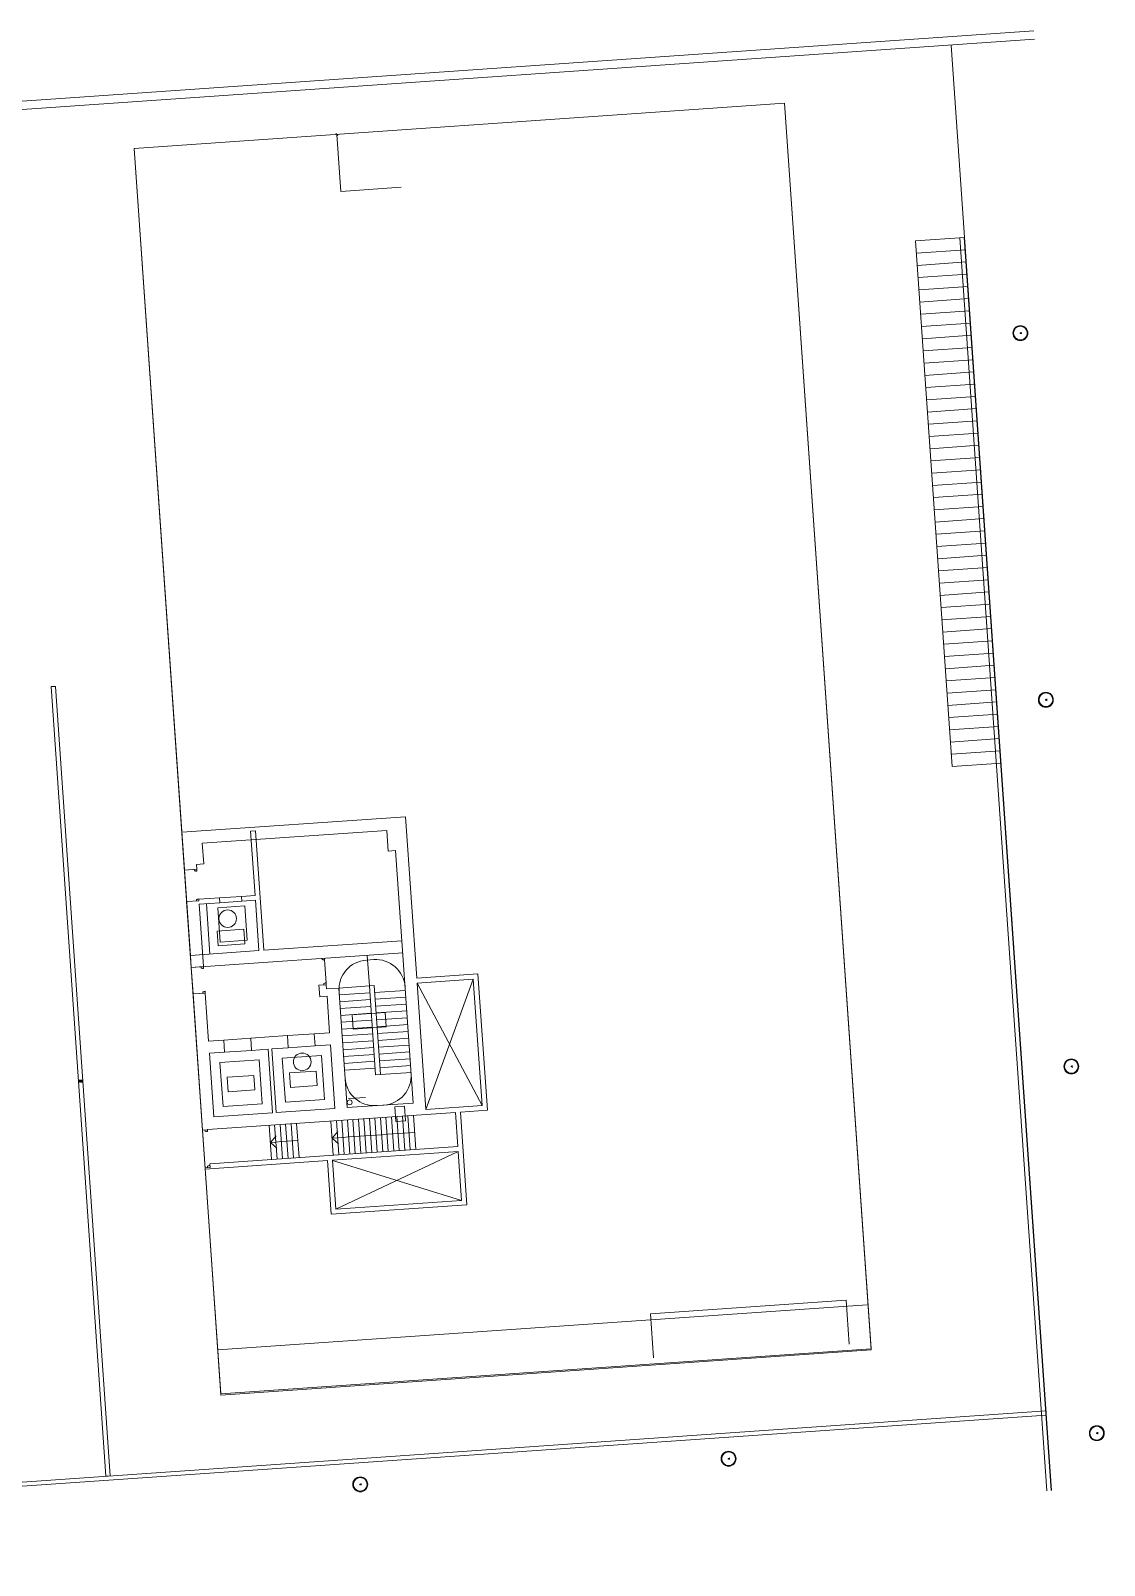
# Model space of a CAD drawing. Extents: x 834002 to 834531, y 817750 to 818262.
# Drawn here: x 834456 to 834499.8, y 818071.4 to 818134 of the extents above; entities that cross this region are included whole.
import ezdxf

# ---------------------------------------------------------------- set-up
doc = ezdxf.new("R2010")
doc.units = 0
doc.header["$LTSCALE"] = 1000
doc.layers.add('000-M+', color=1, linetype='Continuous', lineweight=5)

msp = doc.modelspace()

# ---------------------------------------------------------------- linework, layer by layer
at = {"layer": '000-M+'}
for p, q in [((834496.931, 818134.002), (834449.891, 818130.733)), ((834450.012, 818130.39), (834496.955, 818133.653)), ((834493.56, 818133.417), (834497.653, 818074.425)), ((834460.224, 818129.195), (834486.76, 818131.039)), ((834490.296, 818080.162), (834486.76, 818131.039)), ((834486.76, 818131.039), (834490.292, 818080.212)), ((834468.484, 818129.765), (834468.442, 818129.802)), ((834468.484, 818129.765), (834468.527, 818129.728)), ((834468.484, 818129.765), (834468.646, 818127.439)), ((834460.224, 818129.195), (834462.513, 818096.265)), ((834463.756, 818078.368), (834460.224, 818129.195)), ((834468.646, 818127.439), (834471.114, 818127.611)), ((834492.108, 818125.422), (834494.103, 818125.56)), ((834494.086, 818125.559), (834493.911, 818125.547)), ((834493.911, 818125.547), (834497.465, 818074.412)), ((834497.64, 818074.424), (834494.086, 818125.559)), ((834492.108, 818125.422), (834493.598, 818103.973)), ((834492.142, 818124.923), (834494.138, 818125.062)), ((834492.177, 818124.424), (834494.172, 818124.563)), ((834492.212, 818123.925), (834494.207, 818124.064)), ((834492.246, 818123.427), (834494.242, 818123.565)), ((834492.281, 818122.928), (834494.276, 818123.066)), ((834492.316, 818122.429), (834494.311, 818122.568)), ((834492.35, 818121.93), (834494.346, 818122.069)), ((834492.385, 818121.431), (834494.38, 818121.57)), ((834496.422, 818121.624), (834496.417, 818121.7)), ((834492.42, 818120.933), (834494.415, 818121.071)), ((834492.454, 818120.434), (834494.45, 818120.572)), ((834492.489, 818119.935), (834494.484, 818120.074)), ((834492.524, 818119.436), (834494.519, 818119.575)), ((834492.558, 818118.937), (834494.554, 818119.076)), ((834492.593, 818118.439), (834494.588, 818118.577)), ((834492.628, 818117.94), (834494.623, 818118.078)), ((834492.662, 818117.441), (834494.658, 818117.58)), ((834492.697, 818116.942), (834494.692, 818117.081)), ((834492.732, 818116.443), (834494.727, 818116.582)), ((834492.766, 818115.945), (834494.762, 818116.083)), ((834492.801, 818115.446), (834494.796, 818115.584)), ((834492.836, 818114.947), (834494.831, 818115.086)), ((834492.87, 818114.448), (834494.866, 818114.587)), ((834492.905, 818113.949), (834494.9, 818114.088)), ((834492.94, 818113.451), (834494.935, 818113.589)), ((834492.974, 818112.952), (834494.97, 818113.09)), ((834493.009, 818112.453), (834495.004, 818112.592)), ((834493.044, 818111.954), (834495.039, 818112.093)), ((834493.078, 818111.455), (834495.074, 818111.594)), ((834493.113, 818110.957), (834495.108, 818111.095)), ((834493.148, 818110.458), (834495.143, 818110.596)), ((834493.182, 818109.959), (834495.178, 818110.098)), ((834493.217, 818109.46), (834495.212, 818109.599)), ((834493.252, 818108.961), (834495.247, 818109.1)), ((834493.286, 818108.463), (834495.282, 818108.601)), ((834493.321, 818107.964), (834495.316, 818108.103)), ((834493.356, 818107.465), (834495.351, 818107.604)), ((834457.001, 818107.244), (834456.826, 818107.232)), ((834456.826, 818107.232), (834459.065, 818075.011)), ((834459.24, 818075.023), (834457.001, 818107.244)), ((834493.39, 818106.966), (834495.386, 818107.105)), ((834497.462, 818106.66), (834497.457, 818106.736)), ((834493.425, 818106.467), (834495.42, 818106.606)), ((834493.46, 818105.969), (834495.455, 818106.107)), ((834493.494, 818105.47), (834495.49, 818105.609)), ((834493.529, 818104.971), (834495.524, 818105.11)), ((834495.559, 818104.611), (834493.564, 818104.472)), ((834495.594, 818104.112), (834493.598, 818103.973)), ((834471.291, 818101.922), (834462.163, 818101.288)), ((834471.749, 818095.335), (834471.291, 818101.922)), ((834462.163, 818101.288), (834462.271, 818099.744)), ((834462.996, 818100.844), (834470.528, 818101.368)), ((834465.167, 818101.346), (834464.967, 818101.332)), ((834464.967, 818101.332), (834465.149, 818098.713)), ((834465.505, 818096.473), (834465.167, 818101.346)), ((834470.528, 818101.368), (834470.587, 818100.52)), ((834463.055, 818099.996), (834462.996, 818100.844)), ((834470.587, 818100.52), (834470.886, 818100.541)), ((834470.886, 818100.541), (834471.602, 818090.24)), ((834462.756, 818099.975), (834463.055, 818099.996)), ((834462.769, 818099.779), (834462.756, 818099.975)), ((834462.271, 818099.744), (834462.769, 818099.779)), ((834462.67, 818099.772), (834462.674, 818099.712)), ((834462.674, 818099.712), (834462.727, 818099.716)), ((834462.727, 818099.716), (834462.728, 818099.701)), ((834462.728, 818099.701), (834462.775, 818099.704)), ((834462.775, 818099.704), (834462.769, 818099.779)), ((834462.808, 818098.551), (834462.755, 818098.547)), ((834462.755, 818098.547), (834462.759, 818098.487)), ((834462.854, 818098.569), (834462.807, 818098.566)), ((834462.807, 818098.566), (834462.808, 818098.551)), ((834462.855, 818098.554), (834462.854, 818098.569)), ((834463.703, 818098.613), (834462.855, 818098.554)), ((834462.855, 818098.554), (834462.859, 818098.494)), ((834463.703, 818098.613), (834464.6, 818098.675)), ((834463.716, 818098.413), (834463.703, 818098.613)), ((834465.149, 818098.713), (834464.6, 818098.675)), ((834464.6, 818098.675), (834464.614, 818098.476)), ((834462.859, 818098.494), (834462.36, 818098.459)), ((834462.36, 818098.459), (834462.546, 818095.776)), ((834462.868, 818098.354), (834463.716, 818098.413)), ((834463.045, 818095.811), (834462.868, 818098.354)), ((834463.311, 818096.32), (834463.168, 818098.375)), ((834463.631, 818098.207), (834464.728, 818098.283)), ((834463.728, 818096.81), (834463.631, 818098.207)), ((834463.716, 818098.413), (834464.614, 818098.476)), ((834463.716, 818098.413), (834464.614, 818098.476)), ((834464.614, 818098.476), (834465.163, 818098.514)), ((834464.825, 818096.886), (834464.728, 818098.283)), ((834465.163, 818098.514), (834465.306, 818096.459)), ((834464.825, 818096.886), (834463.728, 818096.81)), ((834471.142, 818096.864), (834465.505, 818096.473)), ((834465.306, 818096.459), (834462.513, 818096.265)), ((834462.513, 818096.265), (834462.547, 818095.766)), ((834462.547, 818095.766), (834471.176, 818096.366)), ((834467.888, 818096.087), (834467.884, 818096.137)), ((834467.941, 818096.091), (834467.888, 818096.087)), ((834467.942, 818096.076), (834467.941, 818096.091)), ((834467.989, 818096.079), (834467.942, 818096.076)), ((834467.984, 818096.144), (834467.989, 818096.079)), ((834467.989, 818096.079), (834468.054, 818095.143)), ((834469.693, 818096.072), (834469.992, 818096.093)), ((834469.817, 818095.018), (834469.73, 818096.265)), ((834462.546, 818095.776), (834463.045, 818095.811)), ((834462.547, 818095.766), (834462.622, 818094.69)), ((834462.95, 818095.744), (834462.946, 818095.794)), ((834463.003, 818095.747), (834462.95, 818095.744)), ((834463.004, 818095.732), (834463.003, 818095.747)), ((834463.05, 818095.736), (834463.004, 818095.732)), ((834463.046, 818095.801), (834463.05, 818095.736)), ((834474.243, 818095.508), (834471.749, 818095.335)), ((834474.63, 818089.95), (834474.243, 818095.508)), ((834463.017, 818094.778), (834463.07, 818094.782)), ((834463.069, 818094.797), (834463.116, 818094.8)), ((834463.07, 818094.782), (834463.069, 818094.797)), ((834463.116, 818094.8), (834463.121, 818094.725)), ((834468.059, 818095.068), (834467.76, 818095.048)), ((834467.76, 818095.048), (834467.792, 818094.577)), ((834467.955, 818095.121), (834468.008, 818095.125)), ((834467.959, 818095.061), (834467.955, 818095.121)), ((834468.007, 818095.14), (834468.054, 818095.143)), ((834468.008, 818095.125), (834468.007, 818095.14)), ((834468.054, 818095.143), (834468.059, 818095.068)), ((834468.071, 818094.897), (834468.059, 818095.068)), ((834468.57, 818094.931), (834468.071, 818094.897)), ((834468.57, 818094.931), (834469.817, 818095.018)), ((834468.909, 818090.053), (834468.57, 818094.931)), ((834470.016, 818095.032), (834469.817, 818095.018)), ((834469.817, 818095.018), (834470.069, 818091.387)), ((834470.268, 818091.401), (834470.016, 818095.032)), ((834471.282, 818094.839), (834470.035, 818094.753)), ((834471.763, 818095.135), (834474.058, 818095.295)), ((834472.122, 818089.976), (834471.763, 818095.135)), ((834471.763, 818095.135), (834474.416, 818090.135)), ((834472.122, 818089.976), (834474.058, 818095.295)), ((834474.058, 818095.295), (834474.416, 818090.135)), ((834463.121, 818094.725), (834462.622, 818094.69)), ((834462.622, 818094.69), (834463.008, 818089.136)), ((834463.021, 818094.718), (834463.017, 818094.778)), ((834463.257, 818092.768), (834463.121, 818094.725)), ((834467.792, 818094.577), (834468.092, 818094.597)), ((834468.092, 818094.597), (834468.195, 818093.111)), ((834468.589, 818094.652), (834469.836, 818094.739)), ((834468.608, 818094.373), (834469.855, 818094.459)), ((834468.628, 818094.093), (834469.875, 818094.18)), ((834471.302, 818094.56), (834470.055, 818094.473)), ((834471.321, 818094.281), (834470.074, 818094.194)), ((834468.647, 818093.814), (834469.894, 818093.901)), ((834468.667, 818093.535), (834469.914, 818093.621)), ((834471.341, 818094.001), (834470.094, 818093.915)), ((834471.36, 818093.722), (834470.113, 818093.635)), ((834466.469, 818092.991), (834464.972, 818092.887)), ((834467.566, 818093.067), (834466.469, 818092.991)), ((834466.504, 818092.492), (834466.469, 818092.991)), ((834468.195, 818093.111), (834467.566, 818093.067)), ((834467.566, 818093.067), (834467.601, 818092.569)), ((834468.686, 818093.255), (834469.933, 818093.342)), ((834468.705, 818092.976), (834469.952, 818093.063)), ((834471.38, 818093.443), (834470.133, 818093.356)), ((834471.399, 818093.163), (834470.152, 818093.077)), ((834463.875, 818092.811), (834463.257, 818092.768)), ((834463.291, 818092.269), (834463.91, 818092.312)), ((834464.972, 818092.887), (834463.875, 818092.811)), ((834463.91, 818092.312), (834463.875, 818092.811)), ((834465.007, 818092.388), (834463.91, 818092.312)), ((834464.972, 818092.887), (834465.007, 818092.388)), ((834465.007, 818092.388), (834465.686, 818092.435)), ((834465.686, 818092.435), (834465.866, 818089.842)), ((834465.835, 818092.446), (834466.504, 818092.492)), ((834466.016, 818089.852), (834465.835, 818092.446)), ((834467.601, 818092.569), (834466.504, 818092.492)), ((834467.601, 818092.569), (834468.23, 818092.612)), ((834468.23, 818092.612), (834468.41, 818090.019)), ((834468.725, 818092.697), (834469.972, 818092.783)), ((834468.744, 818092.417), (834469.991, 818092.504)), ((834471.418, 818092.884), (834470.171, 818092.797)), ((834471.438, 818092.605), (834470.191, 818092.518)), ((834471.457, 818092.325), (834470.21, 818092.239)), ((834463.472, 818089.675), (834463.291, 818092.269)), ((834465.314, 818092.009), (834463.718, 818091.898)), ((834463.718, 818091.898), (834463.843, 818090.102)), ((834465.439, 818090.213), (834465.314, 818092.009)), ((834467.858, 818092.185), (834466.262, 818092.075)), ((834466.262, 818092.075), (834466.387, 818090.279)), ((834467.983, 818090.39), (834467.858, 818092.185)), ((834468.764, 818092.138), (834470.011, 818092.225)), ((834468.783, 818091.859), (834470.03, 818091.945)), ((834468.802, 818091.579), (834470.049, 818091.666)), ((834471.477, 818092.046), (834470.23, 818091.959)), ((834471.496, 818091.767), (834470.249, 818091.68)), ((834498.502, 818091.696), (834498.497, 818091.772)), ((834458.017, 818091.171), (834457.957, 818091.167)), ((834457.957, 818091.167), (834457.964, 818091.078)), ((834457.964, 818091.078), (834457.975, 818091.079)), ((834457.969, 818091.156), (834458.018, 818091.16)), ((834457.971, 818091.13), (834457.969, 818091.156)), ((834458.013, 818091.133), (834457.971, 818091.13)), ((834457.972, 818091.119), (834458.013, 818091.122)), ((834457.975, 818091.079), (834457.972, 818091.119)), ((834458.013, 818091.122), (834458.013, 818091.133)), ((834458.018, 818091.16), (834458.017, 818091.171)), ((834458.063, 818091.174), (834458.032, 818091.172)), ((834458.032, 818091.172), (834458.038, 818091.083)), ((834458.038, 818091.083), (834458.07, 818091.086)), ((834458.044, 818091.162), (834458.063, 818091.163)), ((834458.048, 818091.095), (834458.044, 818091.162)), ((834458.068, 818091.097), (834458.048, 818091.095)), ((834458.078, 818091.174), (834458.063, 818091.174)), ((834458.063, 818091.163), (834458.079, 818091.162)), ((834458.082, 818091.099), (834458.068, 818091.097)), ((834458.07, 818091.086), (834458.084, 818091.088)), ((834458.092, 818091.168), (834458.078, 818091.174)), ((834458.079, 818091.162), (834458.091, 818091.153)), ((834458.09, 818091.104), (834458.082, 818091.099)), ((834458.084, 818091.088), (834458.095, 818091.093)), ((834458.096, 818091.116), (834458.09, 818091.104)), ((834458.091, 818091.153), (834458.097, 818091.133)), ((834458.103, 818091.154), (834458.092, 818091.168)), ((834458.095, 818091.093), (834458.102, 818091.102)), ((834458.097, 818091.133), (834458.096, 818091.116)), ((834458.102, 818091.102), (834458.107, 818091.115)), ((834458.108, 818091.133), (834458.103, 818091.154)), ((834458.107, 818091.115), (834458.108, 818091.133)), ((834470.069, 818091.387), (834470.268, 818091.401)), ((834471.515, 818091.487), (834470.268, 818091.401)), ((834468.963, 818090.422), (834469.661, 818090.47)), ((834463.207, 818089.156), (834473.333, 818089.859)), ((834465.866, 818089.842), (834463.472, 818089.675)), ((834465.439, 818090.213), (834463.843, 818090.102)), ((834468.41, 818090.019), (834466.016, 818089.852)), ((834467.983, 818090.39), (834466.387, 818090.279)), ((834471.602, 818090.24), (834468.909, 818090.053)), ((834470.106, 818090.136), (834470.405, 818090.157)), ((834474.416, 818090.135), (834472.122, 818089.976)), ((834473.333, 818089.859), (834473.43, 818088.463)), ((834473.532, 818089.873), (834474.63, 818089.95)), ((834473.796, 818086.082), (834473.532, 818089.873)), ((834463.008, 818089.136), (834463.207, 818089.15)), ((834463.207, 818089.15), (834463.207, 818089.156)), ((834463.207, 818089.15), (834463.213, 818089.075)), ((834465.823, 818087.934), (834465.726, 818089.331)), ((834466.048, 818087.95), (834465.95, 818089.346)), ((834466.272, 818087.965), (834466.175, 818089.362)), ((834466.496, 818087.981), (834466.399, 818089.378)), ((834466.721, 818087.997), (834466.624, 818089.393)), ((834466.945, 818088.012), (834466.848, 818089.409)), ((834468.342, 818088.109), (834468.245, 818089.506)), ((834468.566, 818088.125), (834468.469, 818089.521)), ((834468.791, 818088.14), (834468.694, 818089.537)), ((834469.015, 818088.156), (834468.918, 818089.553)), ((834469.24, 818088.172), (834469.143, 818089.568)), ((834469.464, 818088.187), (834469.367, 818089.584)), ((834469.689, 818088.203), (834469.592, 818089.599)), ((834469.913, 818088.218), (834469.816, 818089.615)), ((834470.138, 818088.234), (834470.041, 818089.631)), ((834470.362, 818088.25), (834470.265, 818089.646)), ((834470.587, 818088.265), (834470.49, 818089.662)), ((834470.811, 818088.281), (834470.714, 818089.677)), ((834471.035, 818088.296), (834470.938, 818089.693)), ((834471.26, 818088.312), (834471.163, 818089.709)), ((834471.484, 818088.328), (834471.387, 818089.724)), ((834471.709, 818088.343), (834471.612, 818089.74)), ((834463.008, 818089.142), (834463.76, 818078.318)), ((834463.112, 818089.083), (834463.108, 818089.143)), ((834463.165, 818089.087), (834463.112, 818089.083)), ((834463.166, 818089.072), (834463.165, 818089.087)), ((834463.213, 818089.075), (834463.166, 818089.072)), ((834465.775, 818088.632), (834466.007, 818088.899)), ((834465.999, 818088.648), (834465.775, 818088.632)), ((834465.775, 818088.632), (834466.041, 818088.4)), ((834466.223, 818088.664), (834465.999, 818088.648)), ((834466.448, 818088.679), (834466.223, 818088.664)), ((834466.672, 818088.695), (834466.448, 818088.679)), ((834466.897, 818088.71), (834466.672, 818088.695)), ((834468.293, 818088.808), (834468.526, 818089.074)), ((834468.742, 818088.839), (834468.293, 818088.808)), ((834468.293, 818088.808), (834468.56, 818088.575)), ((834468.967, 818088.854), (834468.742, 818088.839)), ((834469.191, 818088.87), (834468.967, 818088.854)), ((834469.416, 818088.886), (834469.191, 818088.87)), ((834469.64, 818088.901), (834469.416, 818088.886)), ((834469.865, 818088.917), (834469.64, 818088.901)), ((834470.089, 818088.932), (834469.865, 818088.917)), ((834470.314, 818088.948), (834470.089, 818088.932)), ((834470.538, 818088.964), (834470.314, 818088.948)), ((834470.763, 818088.979), (834470.538, 818088.964)), ((834470.987, 818088.995), (834470.763, 818088.979)), ((834471.211, 818089.01), (834470.987, 818088.995)), ((834471.436, 818089.026), (834471.211, 818089.01)), ((834471.66, 818089.042), (834471.436, 818089.026)), ((834463.118, 818087.546), (834468.106, 818087.892)), ((834473.43, 818088.463), (834463.304, 818087.759)), ((834468.106, 818087.892), (834468.259, 818085.698)), ((834468.306, 818087.906), (834473.444, 818088.263)), ((834468.445, 818085.911), (834468.306, 818087.906)), ((834473.582, 818086.268), (834468.307, 818087.898)), ((834468.445, 818085.911), (834473.444, 818088.263)), ((834473.444, 818088.263), (834473.582, 818086.268)), ((834463.314, 818087.615), (834463.115, 818087.602)), ((834463.115, 818087.602), (834463.118, 818087.546)), ((834463.21, 818087.668), (834463.263, 818087.672)), ((834463.214, 818087.609), (834463.21, 818087.668)), ((834463.262, 818087.687), (834463.309, 818087.69)), ((834463.263, 818087.672), (834463.262, 818087.687)), ((834463.304, 818087.759), (834463.314, 818087.615)), ((834468.259, 818085.698), (834473.796, 818086.082)), ((834473.582, 818086.268), (834468.445, 818085.911)), ((834490.128, 818082.005), (834463.632, 818080.164)), ((834481.289, 818081.641), (834489.27, 818082.196)), ((834481.414, 818079.846), (834481.289, 818081.641)), ((834489.27, 818082.196), (834489.395, 818080.4)), ((834490.292, 818080.212), (834463.756, 818078.368)), ((834463.76, 818078.318), (834490.296, 818080.162)), ((834497.428, 818077.677), (834409.248, 818071.549)), ((834409.26, 818071.374), (834497.44, 818077.503)), ((834497.44, 818077.503), (834497.428, 818077.677)), ((834499.542, 818076.732), (834499.537, 818076.808)), ((834484.512, 818075.687), (834484.507, 818075.763)), ((834459.065, 818075.011), (834459.24, 818075.023)), ((834469.482, 818074.643), (834469.477, 818074.719))]:
    msp.add_line(p, q, dxfattribs=at)
for points in [[(834463.6, 818097.256), (834464.687, 818097.331), (834464.728, 818096.737), (834463.641, 818096.661)], [(834469.108, 818093.845), (834469.149, 818093.25), (834470.501, 818093.344), (834470.459, 818093.939)], [(834464.014, 818091.294), (834465.101, 818091.37), (834465.143, 818090.775), (834464.055, 818090.699)], [(834466.555, 818091.471), (834467.643, 818091.546), (834467.684, 818090.952), (834466.597, 818090.876)], [(834470.855, 818090.082), (834470.896, 818089.487), (834471.286, 818089.514), (834471.244, 818090.109)]]:
    msp.add_lwpolyline(points, close=True, dxfattribs=at)
for centre, radius in [((834496.381, 818121.659), 0.305), ((834496.381, 818121.659), 0.279), ((834496.381, 818121.659), 0.0127), ((834497.421, 818106.695), 0.305), ((834497.421, 818106.695), 0.279), ((834497.421, 818106.695), 0.0127), ((834464.034, 818097.764), 0.36), ((834467.075, 818091.92), 0.36), ((834498.461, 818091.731), 0.305), ((834498.461, 818091.731), 0.279), ((834498.461, 818091.731), 0.0127), ((834469.014, 818090.268), 0.1), ((834499.501, 818076.767), 0.305), ((834499.501, 818076.767), 0.279), ((834499.501, 818076.767), 0.0127), ((834484.472, 818075.723), 0.305), ((834484.472, 818075.723), 0.279), ((834484.472, 818075.723), 0.0127), ((834469.442, 818074.678), 0.305), ((834469.442, 818074.678), 0.279), ((834469.442, 818074.678), 0.0127)]:
    msp.add_circle(centre, radius, dxfattribs=at)
for centre, start, end in [((834469.776, 818094.875), 93.97562, 183.97562), ((834470.076, 818094.896), 3.97562, 93.97562), ((834470.023, 818091.333), 183.97562, 273.97562), ((834470.322, 818091.354), 273.97562, 3.97562)]:
    msp.add_arc(centre, 1.2, start, end, dxfattribs=at)

doc.saveas('drawing.dxf')
